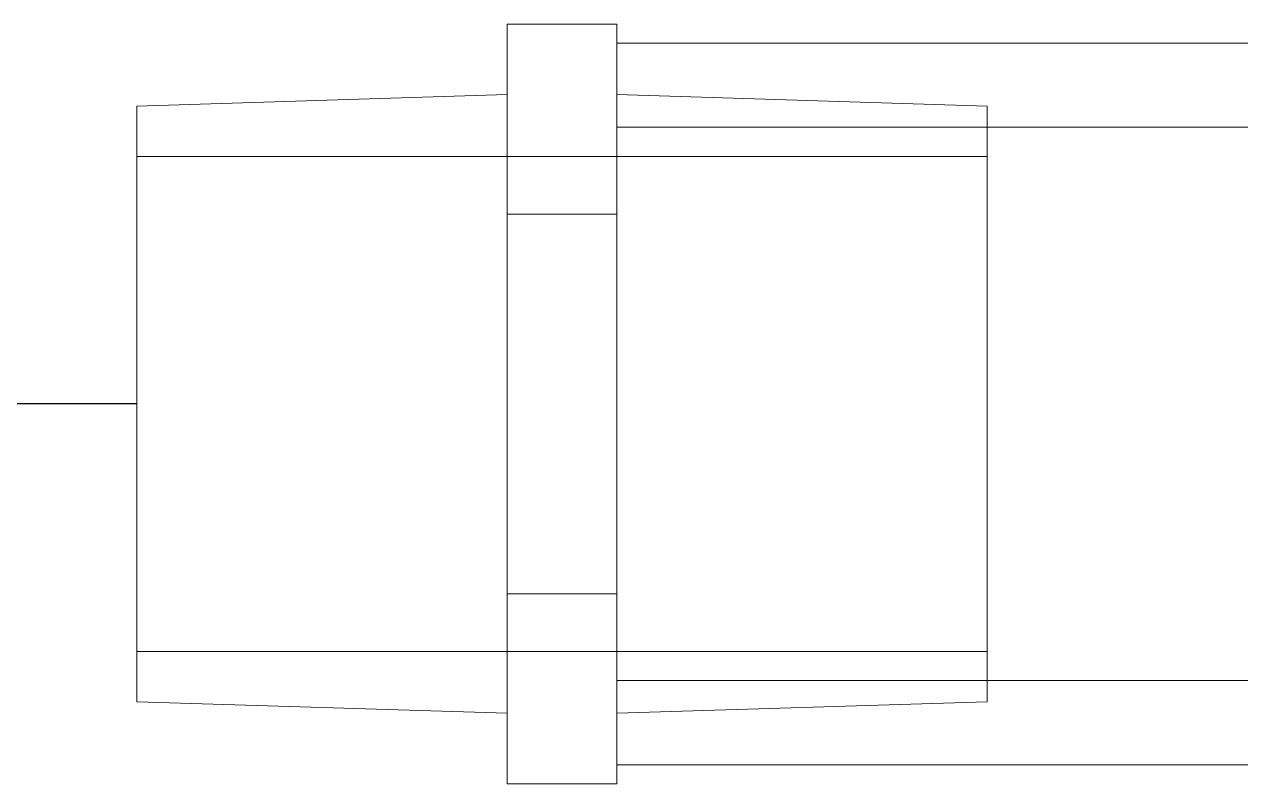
# Model space of a CAD drawing. Header units: millimetres. Extents: x -6314 to 11113, y -129 to 3675.
# Drawn here: x -2510.38 to -2497.07, y 1814.55 to 1822.86 of the extents above; entities that cross this region are included whole.
import ezdxf

# ---------------------------------------------------------------- set-up
doc = ezdxf.new("R2010")
doc.units = ezdxf.units.MM
doc.layers.add('Equipment', color=123, linetype='Continuous')
doc.layers.add('HW LINE', color=1, linetype='Continuous')

# ---------------------------------------------------------------- blocks, each defined once
blk = doc.blocks.new('A$C161d446f')
at = {"layer": 'Equipment', "linetype": 'Continuous', "lineweight": 0, "extrusion": (0, 1, 0)}
for p, q in [((147.9, 145.372), (147.9, 145.146)), ((147.9, 145.372), (149.1, 145.372)), ((149.1, 143.294), (149.1, 145.372)), ((147.9, 145.165), (139.3, 145.165)), ((147.9, 145.146), (147.9, 143.52)), ((143.85, 144.475), (147.9, 144.602)), ((153.15, 144.475), (149.1, 144.602)), ((143.85, 144.475), (143.85, 137.955)), ((153.15, 144.475), (153.15, 137.955)), ((147.9, 144.244), (139.3, 144.244)), ((153.15, 143.925), (143.85, 143.925)), ((147.9, 143.52), (147.9, 143.294)), ((147.9, 143.294), (147.9, 142.841)), ((147.9, 143.294), (149.1, 143.294)), ((149.1, 139.137), (149.1, 143.294)), ((147.9, 142.841), (147.9, 139.59)), ((147.9, 139.59), (147.9, 139.137)), ((147.9, 139.137), (147.9, 138.91)), ((147.9, 139.137), (149.1, 139.137)), ((149.1, 137.058), (149.1, 139.137)), ((147.9, 138.91), (147.9, 137.285)), ((153.15, 138.505), (143.85, 138.505)), ((147.9, 138.186), (139.3, 138.186)), ((143.85, 137.955), (147.9, 137.829)), ((153.15, 137.955), (149.1, 137.829)), ((147.9, 137.265), (139.3, 137.265)), ((147.9, 137.285), (147.9, 137.058)), ((147.9, 137.058), (149.1, 137.058))]:
    blk.add_line(p, q, dxfattribs=at)

msp = doc.modelspace()

# ---------------------------------------------------------------- linework, layer by layer
at = {"layer": 'HW LINE'}
msp.add_line((-2509.143, 1818.706), (-2569.395, 1818.706), dxfattribs=at)

# ---------------------------------------------------------------- block references
at = {"xscale": -1}
msp.add_blockref('A$C161d446f', (-2355.993, 1677.491), dxfattribs=at)

doc.saveas('drawing.dxf')
